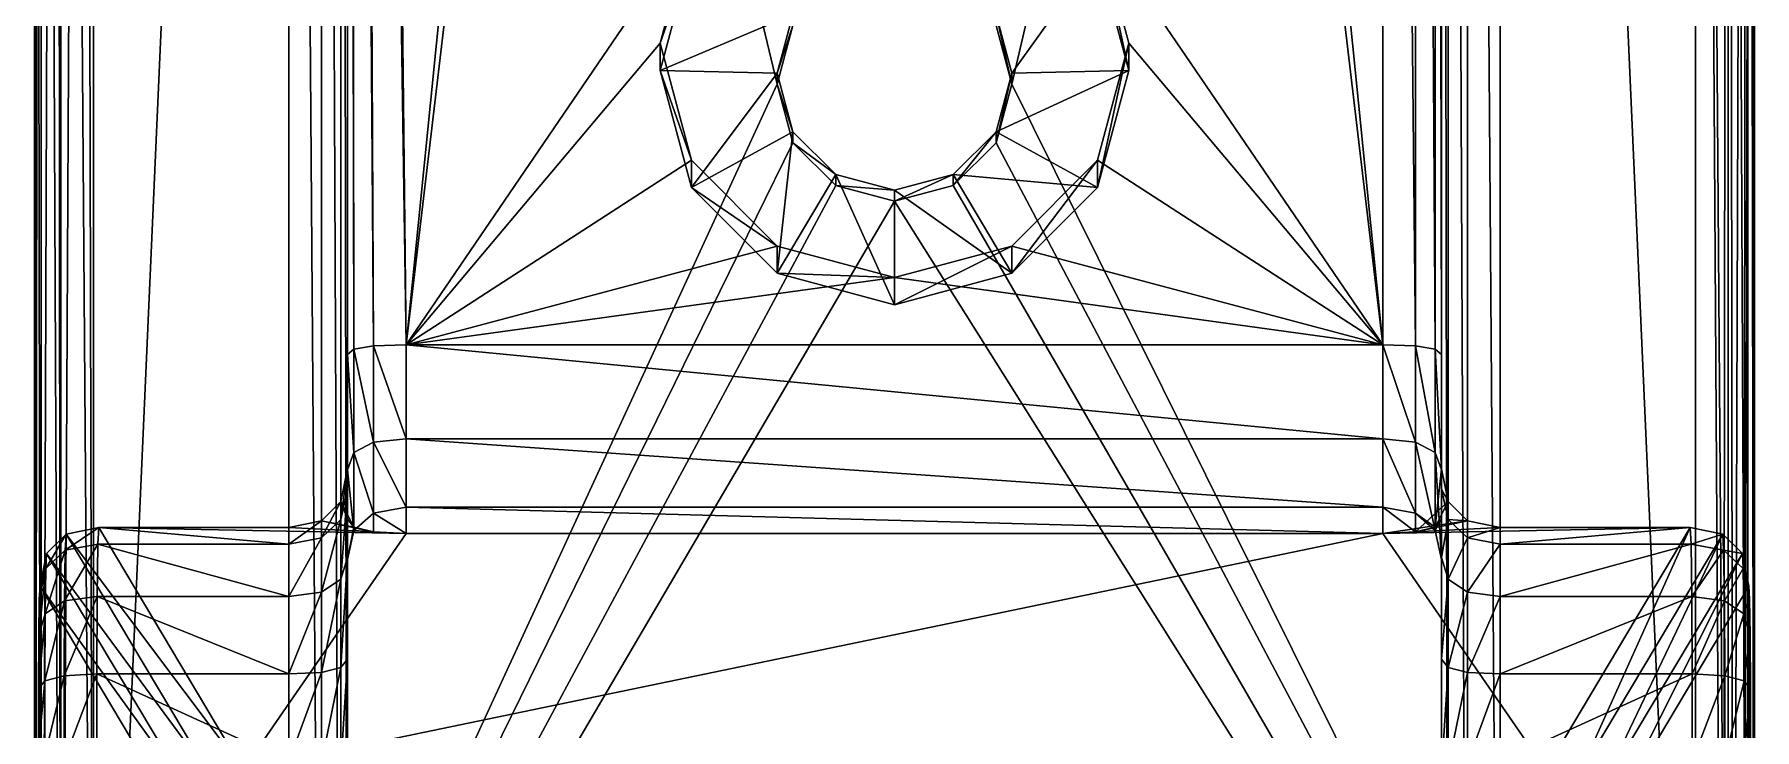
# Model space of a CAD drawing. Header units: metres. Extents: x -565 to 31, y 366 to 1032.
# Drawn here: x -13.17 to 30.85, y 399.36 to 417.16 of the extents above; entities that cross this region are included whole.
import ezdxf

# ---------------------------------------------------------------- set-up
doc = ezdxf.new("R2010")
doc.units = ezdxf.units.M

msp = doc.modelspace()

# ---------------------------------------------------------------- linework, layer by layer
for points in [[(-5.159, 491.753, 354.121), (-5.091, 491.624, 353.282), (-4.992, 409.106, 350.401)], [(-4.992, 409.106, 350.401), (-5.159, 408.97, 351.23), (-5.159, 491.753, 354.121)], [(21.341, 491.795, 352.621), (21.341, 409.213, 349.737), (14.841, 473.903, 351.996)], [(21.341, 491.795, 352.621), (22.175, 491.79, 352.788), (22.175, 409.187, 349.903)], [(22.175, 409.187, 349.903), (21.341, 409.213, 349.737), (21.341, 491.795, 352.621)], [(22.175, 491.79, 352.788), (22.675, 491.776, 353.288), (22.675, 409.106, 350.401)], [(22.675, 409.106, 350.401), (22.175, 409.187, 349.903), (22.175, 491.79, 352.788)], [(22.675, 491.776, 353.288), (22.841, 491.753, 354.121), (22.841, 408.97, 351.23)], [(22.841, 408.97, 351.23), (22.675, 409.106, 350.401), (22.675, 491.776, 353.288)], [(22.841, 491.138, 371.109), (22.841, 408.97, 351.23), (22.841, 491.753, 354.121)], [(-5.091, 491.624, 353.282), (-4.887, 491.182, 352.767), (-4.492, 409.187, 349.903)], [(-4.492, 409.187, 349.903), (-4.992, 409.106, 350.401), (-5.091, 491.624, 353.282)], [(-13.168, 491.055, 374.108), (-12.996, 491.078, 373.275), (-12.995, 378.191, 369.113)], [(-13.149, 378.16, 377.17), (-13.15, 490.789, 381.103), (-13.168, 491.055, 374.108)], [(-13.149, 378.16, 377.17), (-13.168, 491.055, 374.108), (-13.165, 378.099, 369.668)], [(-12.995, 378.191, 369.113), (-13.165, 378.099, 369.668), (-13.168, 491.055, 374.108)], [(-12.996, 491.078, 373.275), (-12.493, 491.091, 372.776), (-12.493, 378.245, 368.78)], [(-12.493, 378.245, 368.78), (-12.995, 378.191, 369.113), (-12.996, 491.078, 373.275)], [(-12.493, 491.091, 372.776), (-11.659, 491.096, 372.609), (-11.659, 378.263, 368.669)], [(-11.659, 378.263, 368.669), (-12.493, 378.245, 368.78), (-12.493, 491.091, 372.776)], [(-11.659, 378.263, 368.669), (-11.659, 491.096, 372.609), (-6.659, 491.096, 372.609)], [(-6.659, 378.263, 368.669), (-11.659, 378.263, 368.669), (-6.659, 491.096, 372.609)], [(-6.659, 491.096, 372.609), (-5.825, 491.101, 372.442), (-5.825, 378.282, 368.558)], [(-5.825, 378.282, 368.558), (-6.659, 378.263, 368.669), (-6.659, 491.096, 372.609)], [(-5.825, 491.101, 372.442), (-5.325, 491.115, 371.943), (-5.325, 378.337, 368.224)], [(-5.325, 378.337, 368.224), (-5.825, 378.282, 368.558), (-5.825, 491.101, 372.442)], [(-5.325, 491.115, 371.943), (-5.159, 491.138, 371.109), (-5.159, 378.428, 367.669)], [(-5.159, 378.428, 367.669), (-5.325, 378.337, 368.224), (-5.325, 491.115, 371.943)], [(-4.887, 491.182, 352.767), (-4.547, 490.426, 352.573), (-3.659, 409.213, 349.737)], [(-3.659, 409.213, 349.737), (-4.492, 409.187, 349.903), (-4.887, 491.182, 352.767)], [(22.841, 491.138, 371.109), (22.841, 378.428, 367.669), (22.841, 401.171, 359.91)], [(22.841, 491.138, 371.109), (22.841, 401.171, 359.91), (22.841, 403.77, 358.566)], [(22.841, 491.138, 371.109), (22.841, 403.77, 358.566), (22.841, 405.522, 356.222)], [(22.841, 491.138, 371.109), (22.841, 405.522, 356.222), (22.841, 408.97, 351.23)], [(23.008, 378.337, 368.224), (22.841, 378.428, 367.669), (22.841, 491.138, 371.109)], [(22.841, 491.138, 371.109), (23.008, 491.115, 371.943), (23.008, 378.337, 368.224)], [(23.508, 378.282, 368.558), (23.008, 378.337, 368.224), (23.008, 491.115, 371.943)], [(23.008, 491.115, 371.943), (23.508, 491.101, 372.442), (23.508, 378.282, 368.558)], [(24.341, 378.263, 368.669), (23.508, 378.282, 368.558), (23.508, 491.101, 372.442)], [(23.508, 491.101, 372.442), (24.341, 491.096, 372.609), (24.341, 378.263, 368.669)], [(29.342, 378.263, 368.669), (24.341, 378.263, 368.669), (24.341, 491.096, 372.609)], [(29.342, 491.096, 372.609), (29.342, 378.263, 368.669), (24.341, 491.096, 372.609)], [(30.176, 378.245, 368.78), (29.342, 378.263, 368.669), (29.342, 491.096, 372.609)], [(29.342, 491.096, 372.609), (30.176, 491.091, 372.776), (30.176, 378.245, 368.78)], [(30.678, 378.191, 369.113), (30.176, 378.245, 368.78), (30.176, 491.091, 372.776)], [(30.176, 491.091, 372.776), (30.679, 491.078, 373.275), (30.678, 378.191, 369.113)], [(30.848, 378.099, 369.668), (30.678, 378.191, 369.113), (30.679, 491.078, 373.275)], [(30.679, 491.078, 373.275), (30.851, 491.055, 374.108), (30.848, 378.099, 369.668)], [(30.851, 491.055, 374.108), (30.832, 490.789, 381.103), (30.832, 378.16, 377.17)], [(30.848, 378.099, 369.668), (30.851, 491.055, 374.108), (30.832, 378.16, 377.17)], [(-13.017, 490.672, 381.933), (-13.15, 490.789, 381.103), (-13.149, 378.16, 377.17)], [(-13.149, 378.16, 377.17), (-12.988, 378.024, 377.999), (-13.017, 490.672, 381.933)], [(-12.606, 490.378, 382.423), (-13.017, 490.672, 381.933), (-12.988, 378.024, 377.999)], [(-12.988, 378.024, 377.999), (-12.491, 377.942, 378.497), (-12.606, 490.378, 382.423)], [(-11.917, 489.907, 382.573), (-12.606, 490.378, 382.423), (-12.491, 377.942, 378.497)], [(-3.659, 409.213, 349.737), (-4.547, 490.426, 352.573), (2.841, 473.903, 351.996)], [(11.439, 417.391, 380.041), (11.841, 415.892, 379.989), (29.342, 490.747, 382.603)], [(11.841, 415.892, 379.989), (30.043, 379.184, 378.707), (29.342, 490.747, 382.603)], [(30.174, 490.752, 382.436), (29.342, 490.747, 382.603), (30.043, 379.184, 378.707)], [(30.043, 379.184, 378.707), (30.306, 378.842, 378.195), (30.174, 490.752, 382.436)], [(30.671, 490.766, 381.936), (30.174, 490.752, 382.436), (30.306, 378.842, 378.195)], [(30.306, 378.842, 378.195), (30.569, 378.501, 377.683), (30.671, 490.766, 381.936)], [(30.569, 378.501, 377.683), (30.832, 378.16, 377.17), (30.832, 490.789, 381.103)], [(30.832, 490.789, 381.103), (30.671, 490.766, 381.936), (30.569, 378.501, 377.683)], [(-12.491, 377.942, 378.497), (-11.659, 377.915, 378.663), (-11.917, 489.907, 382.573)], [(-11.917, 489.907, 382.573), (-11.659, 377.915, 378.663), (5.842, 415.892, 379.989)], [(-11.917, 489.907, 382.573), (5.842, 415.892, 379.989), (6.242, 417.391, 380.041)], [(-3.659, 409.213, 349.737), (2.841, 473.903, 351.996), (3.645, 470.906, 351.892)], [(21.341, 409.213, 349.737), (14.036, 470.906, 351.892), (14.841, 473.903, 351.996)], [(-3.659, 409.213, 349.737), (3.645, 470.906, 351.892), (3.645, 419.936, 350.112)], [(21.341, 409.213, 349.737), (14.036, 419.936, 350.112), (14.036, 470.906, 351.892)], [(-3.659, 409.213, 349.737), (3.645, 419.936, 350.112), (2.841, 416.939, 350.007)], [(2.841, 416.939, 350.007), (3.645, 419.936, 350.112), (3.645, 419.238, 370.1)], [(14.841, 416.24, 369.995), (14.036, 419.238, 370.1), (14.036, 419.936, 350.112)], [(14.036, 419.936, 350.112), (14.841, 416.939, 350.007), (14.841, 416.24, 369.995)], [(21.341, 409.213, 349.737), (14.841, 416.939, 350.007), (14.036, 419.936, 350.112)], [(3.645, 419.238, 370.1), (2.841, 416.24, 369.995), (2.841, 416.939, 350.007)], [(2.841, 416.24, 369.995), (3.645, 419.238, 370.1), (6.242, 417.67, 372.046)], [(11.841, 416.17, 371.994), (11.439, 417.67, 372.046), (14.036, 419.238, 370.1)], [(14.036, 419.238, 370.1), (14.841, 416.24, 369.995), (11.841, 416.17, 371.994)], [(6.242, 417.67, 372.046), (5.842, 416.17, 371.994), (2.841, 416.24, 369.995)], [(5.842, 416.17, 371.994), (6.242, 417.67, 372.046), (6.242, 417.391, 380.041)], [(6.242, 417.391, 380.041), (5.842, 415.892, 379.989), (5.842, 416.17, 371.994)], [(11.841, 415.892, 379.989), (11.439, 417.391, 380.041), (11.439, 417.67, 372.046)], [(11.439, 417.67, 372.046), (11.841, 416.17, 371.994), (11.841, 415.892, 379.989)], [(-3.659, 409.213, 349.737), (2.841, 416.939, 350.007), (3.645, 413.941, 349.902)], [(3.645, 413.941, 349.902), (2.841, 416.939, 350.007), (2.841, 416.24, 369.995)], [(14.841, 416.939, 350.007), (14.036, 413.941, 349.902), (14.036, 413.242, 369.89)], [(14.036, 413.242, 369.89), (14.841, 416.24, 369.995), (14.841, 416.939, 350.007)], [(21.341, 409.213, 349.737), (14.036, 413.941, 349.902), (14.841, 416.939, 350.007)], [(2.841, 416.24, 369.995), (3.645, 413.242, 369.89), (3.645, 413.941, 349.902)], [(3.645, 413.242, 369.89), (2.841, 416.24, 369.995), (5.842, 416.17, 371.994)], [(5.842, 416.17, 371.994), (6.242, 414.671, 371.941), (3.645, 413.242, 369.89)], [(6.242, 414.671, 371.941), (5.842, 416.17, 371.994), (5.842, 415.892, 379.989)], [(14.841, 416.24, 369.995), (14.036, 413.242, 369.89), (11.439, 414.671, 371.941)], [(11.439, 414.671, 371.941), (11.841, 416.17, 371.994), (14.841, 416.24, 369.995)], [(11.841, 416.17, 371.994), (11.439, 414.671, 371.941), (11.439, 414.392, 379.936)], [(11.439, 414.392, 379.936), (11.841, 415.892, 379.989), (11.841, 416.17, 371.994)], [(-11.659, 377.915, 378.663), (6.242, 414.392, 379.936), (5.842, 415.892, 379.989)], [(5.842, 415.892, 379.989), (6.242, 414.392, 379.936), (6.242, 414.671, 371.941)], [(11.841, 415.892, 379.989), (11.439, 414.392, 379.936), (30.043, 379.184, 378.707)], [(5.842, 411.047, 369.814), (3.645, 413.242, 369.89), (6.242, 414.671, 371.941)], [(6.242, 414.671, 371.941), (7.341, 413.574, 371.903), (5.842, 411.047, 369.814)], [(7.341, 413.574, 371.903), (6.242, 414.671, 371.941), (6.242, 414.392, 379.936)], [(10.341, 413.574, 371.903), (11.439, 414.671, 371.941), (14.036, 413.242, 369.89)], [(10.341, 413.295, 379.898), (11.439, 414.392, 379.936), (11.439, 414.671, 371.941)], [(11.439, 414.671, 371.941), (10.341, 413.574, 371.903), (10.341, 413.295, 379.898)], [(-11.659, 377.915, 378.663), (7.341, 413.295, 379.898), (6.242, 414.392, 379.936)], [(6.242, 414.392, 379.936), (7.341, 413.295, 379.898), (7.341, 413.574, 371.903)], [(11.439, 414.392, 379.936), (10.341, 413.295, 379.898), (30.043, 379.184, 378.707)], [(-3.659, 409.213, 349.737), (3.645, 413.941, 349.902), (5.842, 411.745, 349.826)], [(5.842, 411.745, 349.826), (3.645, 413.941, 349.902), (3.645, 413.242, 369.89)], [(11.841, 411.047, 369.814), (14.036, 413.242, 369.89), (14.036, 413.941, 349.902)], [(14.036, 413.941, 349.902), (11.841, 411.745, 349.826), (11.841, 411.047, 369.814)], [(21.341, 409.213, 349.737), (11.841, 411.745, 349.826), (14.036, 413.941, 349.902)], [(8.841, 410.244, 369.785), (5.842, 411.047, 369.814), (7.341, 413.574, 371.903)], [(7.341, 413.574, 371.903), (8.841, 413.172, 371.889), (8.841, 410.244, 369.785)], [(8.841, 413.172, 371.889), (7.341, 413.574, 371.903), (7.341, 413.295, 379.898)], [(8.841, 413.172, 371.889), (10.341, 413.574, 371.903), (11.841, 411.047, 369.814)], [(10.341, 413.574, 371.903), (8.841, 413.172, 371.889), (8.841, 412.893, 379.884)], [(8.841, 412.893, 379.884), (10.341, 413.295, 379.898), (10.341, 413.574, 371.903)], [(14.036, 413.242, 369.89), (11.841, 411.047, 369.814), (10.341, 413.574, 371.903)], [(-11.659, 377.915, 378.663), (8.841, 412.893, 379.884), (7.341, 413.295, 379.898)], [(3.645, 413.242, 369.89), (5.842, 411.047, 369.814), (5.842, 411.745, 349.826)], [(7.341, 413.295, 379.898), (8.841, 412.893, 379.884), (8.841, 413.172, 371.889)], [(10.341, 413.295, 379.898), (8.841, 412.893, 379.884), (30.043, 379.184, 378.707)], [(11.841, 411.047, 369.814), (8.841, 410.244, 369.785), (8.841, 413.172, 371.889)], [(-11.659, 377.915, 378.663), (30.043, 379.184, 378.707), (8.841, 412.893, 379.884)], [(-3.659, 409.213, 349.737), (5.842, 411.745, 349.826), (8.841, 410.942, 349.798)], [(8.841, 410.942, 349.798), (5.842, 411.745, 349.826), (5.842, 411.047, 369.814)], [(11.841, 411.745, 349.826), (8.841, 410.942, 349.798), (8.841, 410.244, 369.785)], [(8.841, 410.244, 369.785), (11.841, 411.047, 369.814), (11.841, 411.745, 349.826)], [(21.341, 409.213, 349.737), (8.841, 410.942, 349.798), (11.841, 411.745, 349.826)], [(21.341, 409.213, 349.737), (-3.659, 409.213, 349.737), (8.841, 410.942, 349.798)], [(5.842, 411.047, 369.814), (8.841, 410.244, 369.785), (8.841, 410.942, 349.798)], [(-5.159, 408.97, 351.23), (-4.992, 409.106, 350.401), (-4.992, 406.458, 349.616)], [(-4.992, 406.458, 349.616), (-5.159, 406.015, 350.354), (-5.159, 408.97, 351.23)], [(-4.992, 409.106, 350.401), (-4.492, 409.187, 349.903), (-4.492, 406.724, 349.174)], [(-4.492, 406.724, 349.174), (-4.992, 406.458, 349.616), (-4.992, 409.106, 350.401)], [(-4.492, 409.187, 349.903), (-3.659, 409.213, 349.737), (-3.659, 406.813, 349.026)], [(-3.659, 406.813, 349.026), (-4.492, 406.724, 349.174), (-4.492, 409.187, 349.903)], [(21.341, 406.813, 349.026), (-3.659, 406.813, 349.026), (-3.659, 409.213, 349.737)], [(-3.659, 409.213, 349.737), (21.341, 409.213, 349.737), (21.341, 406.813, 349.026)], [(21.341, 409.213, 349.737), (22.175, 409.187, 349.903), (22.175, 406.724, 349.174)], [(22.175, 406.724, 349.174), (21.341, 406.813, 349.026), (21.341, 409.213, 349.737)], [(22.175, 409.187, 349.903), (22.675, 409.106, 350.401), (22.675, 406.458, 349.616)], [(22.675, 406.458, 349.616), (22.175, 406.724, 349.174), (22.175, 409.187, 349.903)], [(22.675, 409.106, 350.401), (22.841, 408.97, 351.23), (22.841, 406.015, 350.354)], [(22.841, 406.015, 350.354), (22.675, 406.458, 349.616), (22.675, 409.106, 350.401)], [(22.841, 406.041, 353.533), (22.841, 406.015, 350.354), (22.841, 408.97, 351.23)], [(22.841, 405.522, 356.222), (22.841, 406.041, 353.533), (22.841, 408.97, 351.23)], [(-4.492, 406.724, 349.174), (-3.659, 406.813, 349.026), (-3.659, 405.058, 347.24)], [(-3.659, 406.813, 349.026), (21.341, 406.813, 349.026), (21.341, 405.058, 347.24)], [(21.341, 405.058, 347.24), (-3.659, 405.058, 347.24), (-3.659, 406.813, 349.026)], [(21.341, 406.813, 349.026), (22.175, 406.724, 349.174), (22.175, 404.909, 347.326)], [(22.175, 404.909, 347.326), (21.341, 405.058, 347.24), (21.341, 406.813, 349.026)], [(-5.159, 406.015, 350.354), (-4.992, 406.458, 349.616), (-4.992, 404.462, 347.585)], [(-4.992, 406.458, 349.616), (-4.492, 406.724, 349.174), (-4.492, 404.909, 347.326)], [(-4.492, 404.909, 347.326), (-4.992, 404.462, 347.585), (-4.992, 406.458, 349.616)], [(-3.659, 405.058, 347.24), (-4.492, 404.909, 347.326), (-4.492, 406.724, 349.174)], [(22.175, 406.724, 349.174), (22.675, 406.458, 349.616), (22.675, 404.462, 347.585)], [(22.675, 404.462, 347.585), (22.175, 404.909, 347.326), (22.175, 406.724, 349.174)], [(22.675, 406.458, 349.616), (22.841, 406.015, 350.354), (22.841, 403.716, 348.015)], [(22.841, 403.716, 348.015), (22.675, 404.462, 347.585), (22.675, 406.458, 349.616)], [(-5.325, 405.207, 353.461), (-5.159, 406.041, 353.533), (-5.159, 404.748, 347.306)], [(-5.325, 404.74, 355.876), (-5.159, 405.522, 356.222), (-5.159, 406.041, 353.533)], [(-5.159, 406.041, 353.533), (-5.325, 405.207, 353.461), (-5.325, 404.74, 355.876)], [(-4.992, 404.462, 347.585), (-5.159, 403.716, 348.015), (-5.159, 406.015, 350.354)], [(22.675, 404.548, 345.929), (22.841, 404.748, 347.306), (22.841, 406.041, 353.533)], [(22.841, 406.041, 353.533), (23.008, 405.207, 353.461), (22.675, 404.548, 345.929)], [(22.841, 406.041, 353.533), (22.841, 404.748, 347.306), (22.841, 403.716, 348.015)], [(22.841, 406.041, 353.533), (22.841, 403.716, 348.015), (22.841, 406.015, 350.354)], [(23.008, 405.207, 353.461), (22.841, 406.041, 353.533), (22.841, 405.522, 356.222)], [(-5.325, 403.217, 357.913), (-5.159, 403.77, 358.566), (-5.159, 405.522, 356.222)], [(-5.159, 405.522, 356.222), (-5.325, 404.74, 355.876), (-5.325, 403.217, 357.913)], [(23.008, 404.74, 355.876), (22.841, 405.522, 356.222), (22.841, 403.77, 358.566)], [(22.841, 405.522, 356.222), (23.008, 404.74, 355.876), (23.008, 405.207, 353.461)], [(-5.825, 404.706, 353.417), (-5.325, 405.207, 353.461), (-4.992, 404.548, 345.929)], [(-5.825, 404.271, 355.669), (-5.325, 404.74, 355.876), (-5.325, 405.207, 353.461)], [(-5.325, 405.207, 353.461), (-5.825, 404.706, 353.417), (-5.825, 404.271, 355.669)], [(-5.159, 404.748, 347.306), (-4.992, 404.548, 345.929), (-5.325, 405.207, 353.461)], [(-4.492, 404.909, 347.326), (-3.659, 405.058, 347.24), (-3.659, 404.388, 344.828)], [(21.341, 404.388, 344.828), (-3.659, 404.388, 344.828), (-3.659, 405.058, 347.24)], [(-3.659, 405.058, 347.24), (21.341, 405.058, 347.24), (21.341, 404.388, 344.828)], [(21.341, 405.058, 347.24), (22.175, 404.909, 347.326), (22.175, 404.428, 345.103)], [(22.175, 404.428, 345.103), (21.341, 404.388, 344.828), (21.341, 405.058, 347.24)], [(22.175, 404.428, 345.103), (22.675, 404.548, 345.929), (23.008, 405.207, 353.461)], [(23.008, 405.207, 353.461), (23.508, 404.706, 353.417), (22.175, 404.428, 345.103)], [(23.508, 404.706, 353.417), (23.008, 405.207, 353.461), (23.008, 404.74, 355.876)], [(-11.521, 404.539, 353.403), (-12.354, 404.372, 353.388), (-12.377, 403.958, 355.531)], [(-12.377, 403.958, 355.531), (-11.544, 404.115, 355.6), (-11.521, 404.539, 353.403)], [(-12.354, 404.372, 353.388), (-11.521, 404.539, 353.403), (-7.823, 398.331, -2.28)], [(-11.521, 404.539, 353.403), (-11.544, 404.115, 355.6), (-6.659, 404.115, 355.6)], [(-11.521, 404.539, 353.403), (-6.659, 404.539, 353.403), (-3.659, 404.388, 344.828)], [(-7.823, 398.331, -2.28), (-11.521, 404.539, 353.403), (-3.659, 404.388, 344.828)], [(-6.659, 404.115, 355.6), (-6.659, 404.539, 353.403), (-11.521, 404.539, 353.403)], [(-6.659, 404.539, 353.403), (-5.825, 404.706, 353.417), (-4.492, 404.428, 345.103)], [(-6.659, 404.115, 355.6), (-5.825, 404.271, 355.669), (-5.825, 404.706, 353.417)], [(-5.825, 404.706, 353.417), (-6.659, 404.539, 353.403), (-6.659, 404.115, 355.6)], [(-4.492, 404.428, 345.103), (-3.659, 404.388, 344.828), (-6.659, 404.539, 353.403)], [(-5.825, 402.885, 357.522), (-5.325, 403.217, 357.913), (-5.325, 404.74, 355.876)], [(-5.325, 404.74, 355.876), (-5.825, 404.271, 355.669), (-5.825, 402.885, 357.522)], [(-4.992, 404.548, 345.929), (-4.492, 404.428, 345.103), (-5.825, 404.706, 353.417)], [(-4.992, 404.548, 345.929), (-5.159, 404.748, 347.306), (-5.159, 403.716, 348.015)], [(-5.159, 403.716, 348.015), (-4.992, 404.462, 347.585), (-4.992, 404.548, 345.929)], [(-4.992, 404.462, 347.585), (-4.492, 404.909, 347.326), (-4.492, 404.428, 345.103)], [(-4.492, 404.428, 345.103), (-4.992, 404.548, 345.929), (-4.992, 404.462, 347.585)], [(-3.659, 404.388, 344.828), (-4.492, 404.428, 345.103), (-4.492, 404.909, 347.326)], [(21.341, 404.388, 344.828), (22.175, 404.428, 345.103), (23.508, 404.706, 353.417)], [(23.508, 404.706, 353.417), (24.341, 404.539, 353.403), (21.341, 404.388, 344.828)], [(29.203, 404.539, 353.403), (25.505, 398.331, -2.28), (21.341, 404.388, 344.828)], [(24.341, 404.539, 353.403), (29.203, 404.539, 353.403), (21.341, 404.388, 344.828)], [(22.175, 404.909, 347.326), (22.675, 404.462, 347.585), (22.675, 404.548, 345.929)], [(22.675, 404.548, 345.929), (22.175, 404.428, 345.103), (22.175, 404.909, 347.326)], [(22.675, 404.462, 347.585), (22.841, 403.716, 348.015), (22.841, 404.748, 347.306)], [(22.841, 404.748, 347.306), (22.675, 404.548, 345.929), (22.675, 404.462, 347.585)], [(22.841, 403.77, 358.566), (23.008, 403.217, 357.913), (23.008, 404.74, 355.876)], [(23.508, 404.271, 355.669), (23.008, 404.74, 355.876), (23.008, 403.217, 357.913)], [(23.008, 404.74, 355.876), (23.508, 404.271, 355.669), (23.508, 404.706, 353.417)], [(24.341, 404.539, 353.403), (23.508, 404.706, 353.417), (23.508, 404.271, 355.669)], [(23.508, 404.271, 355.669), (24.341, 404.115, 355.6), (24.341, 404.539, 353.403)], [(24.341, 404.115, 355.6), (29.226, 404.115, 355.6), (29.203, 404.539, 353.403)], [(29.203, 404.539, 353.403), (24.341, 404.539, 353.403), (24.341, 404.115, 355.6)], [(26.338, 398.165, -2.255), (25.505, 398.331, -2.28), (29.203, 404.539, 353.403)], [(29.203, 404.539, 353.403), (30.036, 404.372, 353.388), (26.338, 398.165, -2.255)], [(30.036, 404.372, 353.388), (29.203, 404.539, 353.403), (29.226, 404.115, 355.6)], [(-12.354, 404.372, 353.388), (-12.855, 403.871, 353.345), (-12.877, 403.489, 355.323)], [(-12.877, 403.489, 355.323), (-12.377, 403.958, 355.531), (-12.354, 404.372, 353.388)], [(-12.855, 403.871, 353.345), (-12.354, 404.372, 353.388), (-8.656, 398.165, -2.255)], [(-11.544, 404.115, 355.6), (-12.377, 403.958, 355.531), (-12.395, 402.664, 357.261)], [(-12.395, 402.664, 357.261), (-11.563, 402.774, 357.392), (-11.544, 404.115, 355.6)], [(-7.823, 398.331, -2.28), (-8.656, 398.165, -2.255), (-12.354, 404.372, 353.388)], [(-11.544, 404.115, 355.6), (-11.563, 402.774, 357.392), (-6.659, 402.774, 357.392)], [(-6.659, 402.774, 357.392), (-6.659, 404.115, 355.6), (-11.544, 404.115, 355.6)], [(-7.823, 398.331, -2.28), (-3.659, 404.388, 344.828), (21.341, 404.388, 344.828)], [(25.505, 398.331, -2.28), (-7.823, 398.331, -2.28), (21.341, 404.388, 344.828)], [(-6.659, 402.774, 357.392), (-5.825, 402.885, 357.522), (-5.825, 404.271, 355.669)], [(-5.825, 404.271, 355.669), (-6.659, 404.115, 355.6), (-6.659, 402.774, 357.392)], [(23.008, 403.217, 357.913), (23.508, 402.885, 357.522), (23.508, 404.271, 355.669)], [(24.341, 404.115, 355.6), (23.508, 404.271, 355.669), (23.508, 402.885, 357.522)], [(23.508, 402.885, 357.522), (24.341, 402.774, 357.392), (24.341, 404.115, 355.6)], [(29.226, 404.115, 355.6), (24.341, 404.115, 355.6), (24.341, 402.774, 357.392)], [(24.341, 402.774, 357.392), (29.245, 402.774, 357.392), (29.226, 404.115, 355.6)], [(26.839, 397.666, -2.182), (26.338, 398.165, -2.255), (30.036, 404.372, 353.388)], [(30.036, 404.372, 353.388), (30.537, 403.871, 353.345), (26.839, 397.666, -2.182)], [(29.226, 404.115, 355.6), (30.059, 403.958, 355.531), (30.036, 404.372, 353.388)], [(30.059, 403.958, 355.531), (29.226, 404.115, 355.6), (29.245, 402.774, 357.392)], [(30.537, 403.871, 353.345), (30.036, 404.372, 353.388), (30.059, 403.958, 355.531)], [(-12.855, 403.871, 353.345), (-13.022, 403.036, 353.272), (-13.042, 402.707, 354.977)], [(-13.042, 402.707, 354.977), (-12.877, 403.489, 355.323), (-12.855, 403.871, 353.345)], [(-13.022, 403.036, 353.272), (-12.855, 403.871, 353.345), (-9.158, 397.666, -2.182)], [(-12.377, 403.958, 355.531), (-12.877, 403.489, 355.323), (-12.893, 402.332, 356.87)], [(-12.893, 402.332, 356.87), (-12.395, 402.664, 357.261), (-12.377, 403.958, 355.531)], [(-8.656, 398.165, -2.255), (-9.158, 397.666, -2.182), (-12.855, 403.871, 353.345)], [(-5.325, 400.958, 359.082), (-5.159, 401.171, 359.91), (-5.159, 403.77, 358.566)], [(-5.159, 403.77, 358.566), (-5.325, 403.217, 357.913), (-5.325, 400.958, 359.082)], [(23.008, 403.217, 357.913), (22.841, 403.77, 358.566), (22.841, 401.171, 359.91)], [(27.008, 396.835, -2.06), (26.839, 397.666, -2.182), (30.537, 403.871, 353.345)], [(30.537, 403.871, 353.345), (30.704, 403.036, 353.272), (27.008, 396.835, -2.06)], [(29.245, 402.774, 357.392), (30.077, 402.664, 357.261), (30.059, 403.958, 355.531)], [(30.059, 403.958, 355.531), (30.559, 403.489, 355.323), (30.537, 403.871, 353.345)], [(30.559, 403.489, 355.323), (30.059, 403.958, 355.531), (30.077, 402.664, 357.261)], [(30.704, 403.036, 353.272), (30.537, 403.871, 353.345), (30.559, 403.489, 355.323)], [(-12.877, 403.489, 355.323), (-13.042, 402.707, 354.977), (-13.057, 401.779, 356.218)], [(-13.057, 401.779, 356.218), (-12.893, 402.332, 356.87), (-12.877, 403.489, 355.323)], [(-5.825, 400.83, 358.585), (-5.325, 400.958, 359.082), (-5.325, 403.217, 357.913)], [(-5.325, 403.217, 357.913), (-5.825, 402.885, 357.522), (-5.825, 400.83, 358.585)], [(22.841, 401.171, 359.91), (23.008, 400.958, 359.082), (23.008, 403.217, 357.913)], [(23.508, 402.885, 357.522), (23.008, 403.217, 357.913), (23.008, 400.958, 359.082)], [(30.077, 402.664, 357.261), (30.576, 402.332, 356.87), (30.559, 403.489, 355.323)], [(30.559, 403.489, 355.323), (30.724, 402.707, 354.977), (30.704, 403.036, 353.272)], [(30.724, 402.707, 354.977), (30.559, 403.489, 355.323), (30.576, 402.332, 356.87)], [(-13.022, 403.036, 353.272), (-13.064, 398.856, 356.97), (-13.065, 400.404, 356.929)], [(-13.022, 403.036, 353.272), (-13.065, 400.404, 356.929), (-13.057, 401.779, 356.218)], [(-13.022, 403.036, 353.272), (-13.021, 396.039, 353.468), (-13.064, 398.856, 356.97)], [(-13.042, 402.707, 354.977), (-13.022, 403.036, 353.272), (-13.057, 401.779, 356.218)], [(-13.022, 403.036, 353.272), (-9.326, 396.835, -2.06), (-13.021, 396.039, 353.468)], [(-9.158, 397.666, -2.182), (-9.326, 396.835, -2.06), (-13.022, 403.036, 353.272)], [(-11.563, 402.774, 357.392), (-12.395, 402.664, 357.261), (-12.406, 400.745, 358.254)], [(-12.406, 400.745, 358.254), (-11.574, 400.788, 358.42), (-11.563, 402.774, 357.392)], [(-11.563, 402.774, 357.392), (-11.574, 400.788, 358.42), (-6.659, 400.788, 358.42)], [(-6.659, 400.788, 358.42), (-6.659, 402.774, 357.392), (-11.563, 402.774, 357.392)], [(-6.659, 400.788, 358.42), (-5.825, 400.83, 358.585), (-5.825, 402.885, 357.522)], [(-5.825, 402.885, 357.522), (-6.659, 402.774, 357.392), (-6.659, 400.788, 358.42)], [(23.008, 400.958, 359.082), (23.508, 400.83, 358.585), (23.508, 402.885, 357.522)], [(24.341, 402.774, 357.392), (23.508, 402.885, 357.522), (23.508, 400.83, 358.585)], [(23.508, 400.83, 358.585), (24.341, 400.788, 358.42), (24.341, 402.774, 357.392)], [(24.341, 400.788, 358.42), (29.256, 400.788, 358.42), (29.245, 402.774, 357.392)], [(29.245, 402.774, 357.392), (24.341, 402.774, 357.392), (24.341, 400.788, 358.42)], [(27.008, 396.835, -2.06), (30.704, 403.036, 353.272), (30.703, 396.039, 353.468)], [(30.077, 402.664, 357.261), (29.245, 402.774, 357.392), (29.256, 400.788, 358.42)], [(30.704, 403.036, 353.272), (30.746, 398.856, 356.97), (30.703, 396.039, 353.468)], [(30.704, 403.036, 353.272), (30.724, 402.707, 354.977), (30.739, 401.779, 356.218)], [(30.704, 403.036, 353.272), (30.739, 401.779, 356.218), (30.747, 400.404, 356.929)], [(30.704, 403.036, 353.272), (30.747, 400.404, 356.929), (30.746, 398.856, 356.97)], [(-12.893, 402.332, 356.87), (-13.057, 401.779, 356.218), (-13.065, 400.404, 356.929)], [(-13.065, 400.404, 356.929), (-12.903, 400.617, 357.757), (-12.893, 402.332, 356.87)], [(-12.395, 402.664, 357.261), (-12.893, 402.332, 356.87), (-12.903, 400.617, 357.757)], [(-12.903, 400.617, 357.757), (-12.406, 400.745, 358.254), (-12.395, 402.664, 357.261)], [(29.256, 400.788, 358.42), (30.088, 400.745, 358.254), (30.077, 402.664, 357.261)], [(30.576, 402.332, 356.87), (30.077, 402.664, 357.261), (30.088, 400.745, 358.254)], [(30.088, 400.745, 358.254), (30.585, 400.617, 357.757), (30.576, 402.332, 356.87)], [(30.576, 402.332, 356.87), (30.739, 401.779, 356.218), (30.724, 402.707, 354.977)], [(30.739, 401.779, 356.218), (30.576, 402.332, 356.87), (30.585, 400.617, 357.757)], [(30.585, 400.617, 357.757), (30.747, 400.404, 356.929), (30.739, 401.779, 356.218)], [(-5.325, 398.415, 359.149), (-5.159, 398.246, 359.987), (-5.159, 401.171, 359.91)], [(-5.159, 401.171, 359.91), (-5.325, 400.958, 359.082), (-5.325, 398.415, 359.149)], [(22.841, 378.428, 367.669), (22.841, 398.246, 359.987), (22.841, 401.171, 359.91)], [(23.008, 400.958, 359.082), (22.841, 401.171, 359.91), (22.841, 398.246, 359.987)], [(-12.903, 400.617, 357.757), (-13.065, 400.404, 356.929), (-13.064, 398.856, 356.97)], [(-13.064, 398.856, 356.97), (-12.903, 398.686, 357.808), (-12.903, 400.617, 357.757)], [(-12.406, 400.745, 358.254), (-12.903, 400.617, 357.757), (-12.903, 398.686, 357.808)], [(-12.903, 398.686, 357.808), (-12.406, 398.585, 358.311), (-12.406, 400.745, 358.254)], [(-11.574, 400.788, 358.42), (-12.406, 400.745, 358.254), (-12.406, 398.585, 358.311)], [(-12.406, 398.585, 358.311), (-11.574, 398.551, 358.478), (-11.574, 400.788, 358.42)], [(-11.574, 400.788, 358.42), (-11.574, 398.551, 358.478), (-6.659, 398.551, 358.478)], [(-6.659, 398.551, 358.478), (-6.659, 400.788, 358.42), (-11.574, 400.788, 358.42)], [(-6.659, 398.551, 358.478), (-5.825, 398.517, 358.646), (-5.825, 400.83, 358.585)], [(-5.825, 400.83, 358.585), (-6.659, 400.788, 358.42), (-6.659, 398.551, 358.478)], [(-5.825, 398.517, 358.646), (-5.325, 398.415, 359.149), (-5.325, 400.958, 359.082)], [(-5.325, 400.958, 359.082), (-5.825, 400.83, 358.585), (-5.825, 398.517, 358.646)], [(22.841, 398.246, 359.987), (23.008, 398.415, 359.149), (23.008, 400.958, 359.082)], [(23.508, 400.83, 358.585), (23.008, 400.958, 359.082), (23.008, 398.415, 359.149)], [(23.008, 398.415, 359.149), (23.508, 398.517, 358.646), (23.508, 400.83, 358.585)], [(24.341, 400.788, 358.42), (23.508, 400.83, 358.585), (23.508, 398.517, 358.646)], [(23.508, 398.517, 358.646), (24.341, 398.551, 358.478), (24.341, 400.788, 358.42)], [(29.256, 400.788, 358.42), (24.341, 400.788, 358.42), (24.341, 398.551, 358.478)], [(24.341, 398.551, 358.478), (29.256, 398.551, 358.478), (29.256, 400.788, 358.42)], [(30.088, 400.745, 358.254), (29.256, 400.788, 358.42), (29.256, 398.551, 358.478)], [(29.256, 398.551, 358.478), (30.088, 398.585, 358.311), (30.088, 400.745, 358.254)], [(30.585, 400.617, 357.757), (30.088, 400.745, 358.254), (30.088, 398.585, 358.311)], [(30.088, 398.585, 358.311), (30.585, 398.686, 357.808), (30.585, 400.617, 357.757)], [(30.747, 400.404, 356.929), (30.585, 400.617, 357.757), (30.585, 398.686, 357.808)], [(30.585, 398.686, 357.808), (30.746, 398.856, 356.97), (30.747, 400.404, 356.929)]]:
    msp.add_3dface(points)

doc.saveas('drawing.dxf')
